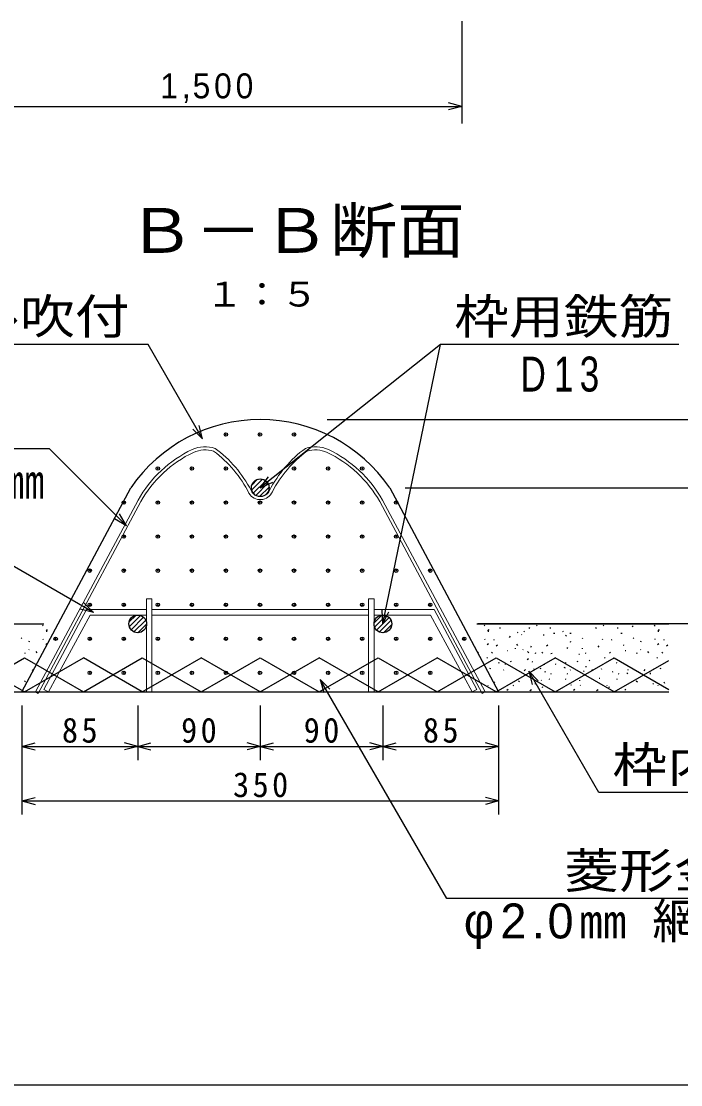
# Model space of a CAD drawing. Units: millimetres at full size, sheet at 1:20, with parts at other scales. Extents: x -7610 to 7610, y -5340 to 5340.
# Drawn here: x -1878 to 58, y -5340 to -2216 of the extents above; entities that cross this region are included whole.
import ezdxf
from ezdxf.enums import TextEntityAlignment as Align

# ---------------------------------------------------------------- set-up
doc = ezdxf.new("R2010")
doc.units = ezdxf.units.MM
doc.header["$LTSCALE"] = 20
doc.header["$PDMODE"] = 32
doc.header["$PDSIZE"] = 10
for name, color, linetype in [('0-6_寸法', 7, 'Continuous'), ('2-0_法面', 3, 'Continuous'), ('2-1_法枠', 5, 'Continuous'), ('2-3_鉄筋', 2, 'Continuous'), ('2-4_菱形金網', 4, 'Continuous'), ('2-7_寸法', 7, 'Continuous'), ('2-8_名称', 7, 'Continuous'), ('2-9_表題', 3, 'Continuous'), ('2-A_ハッチ', 3, 'Continuous'), ('3-0', 2, 'Continuous')]:
    doc.layers.add(name, color=color, linetype=linetype)
doc.layers.add('2-2_eフレーム', color=1, linetype='Continuous', lineweight=18)
doc.layers.add('2-5_鉄筋受', color=3, linetype='Continuous', lineweight=18)
doc.styles.add('HGPｺﾞｼｯｸE', font='')
doc.styles.add('ＭＳ ゴシック', font='')
doc.styles.get('HGPｺﾞｼｯｸE').set_extended_font_data('HGPｺﾞｼｯｸE')
doc.styles.get('ＭＳ ゴシック').set_extended_font_data('MS Gothic')

msp = doc.modelspace()

# ---------------------------------------------------------------- linework, layer by layer
at = {"layer": '0-6_寸法'}
for p, q in [((-585, -2216.37), (-585, -2516.37)), ((-585, -2466.37), (-623.64, -2456.02)), ((-585, -2466.37), (-623.64, -2476.73))]:
    msp.add_line(p, q, dxfattribs=at)
msp.add_lwpolyline([(-3585, -2466.37), (-2085, -2466.37), (-585, -2466.37)], dxfattribs=at)
at = {"layer": '2-0_法面'}
for p, q in [((-2376.58, -3986.34), (-1812.58, -3986.34)), ((-540.58, -3986.34), (23.42, -3986.34)), ((-2376.58, -4186.34), (23.42, -4186.34))]:
    msp.add_line(p, q, dxfattribs=at)
at = {"layer": '2-1_法枠'}
for p, q in [((-1876.58, -4186.34), (-1556.58, -3586.34)), ((-796.58, -3586.34), (-476.58, -4186.34))]:
    msp.add_line(p, q, dxfattribs=at)
msp.add_arc((-1176.58, -3847.34), 461, 34.48292, 145.51708, dxfattribs=at)
at = {"layer": '2-2_eフレーム'}
for p, q in [((-1535.67, -3622.83), (-1836.58, -4186.34)), ((-817.49, -3622.83), (-516.58, -4186.34)), ((-1527.61, -3627.26), (-1828.46, -4190.67)), ((-825.55, -3627.26), (-524.69, -4190.67)), ((-1836.58, -4186.34), (-1828.46, -4190.67)), ((-516.58, -4186.34), (-524.69, -4190.67))]:
    msp.add_line(p, q, dxfattribs=at)
for centre, radius, start, end in [((-1338.62, -3558.45), 92.39, 71.49772, 114.32009), ((-1014.54, -3558.45), 92.39, 65.67991, 108.50228), ((-1219.32, -3802.01), 363.56, 115.64433, 150.47278), ((-1219.32, -3802.01), 354.36, 115.66186, 150.45439), ((-1338.62, -3558.45), 83.19, 72.47228, 114.24832), ((-1520.69, -3758.38), 347.69, 26.603, 53.43616), ((-1520.69, -3758.38), 356.89, 27.39519, 53.67871), ((-832.47, -3758.38), 356.89, 126.32129, 152.60481), ((-832.47, -3758.38), 347.69, 126.56384, 152.54592), ((-1014.54, -3558.45), 83.19, 65.75168, 107.52772), ((-1133.83, -3802.01), 354.36, 29.54561, 64.33814), ((-1133.83, -3802.01), 363.56, 29.52722, 64.35567), ((-1176.58, -3582.83), 38.71, 210.85381, 336.79673), ((-1176.58, -3582.83), 29.51, 202.58944, 337.41056)]:
    msp.add_arc(centre, radius, start, end, dxfattribs=at)
at = {"layer": '2-3_鉄筋'}
for p, q in [((-1201.71, -3593.02), (-1169.9, -3561.21)), ((-1201.39, -3578.56), (-1184.36, -3561.53)), ((-1196.99, -3602.45), (-1160.47, -3565.93)), ((-1189.37, -3608.97), (-1153.94, -3573.54)), ((-1178.52, -3612.27), (-1150.65, -3584.39)), ((-1562.17, -3981.77), (-1541.14, -3960.74)), ((-1561.14, -3994.88), (-1528.04, -3961.78)), ((-842.39, -3983.24), (-819.68, -3960.52)), ((-840.8, -3995.79), (-807.13, -3962.12)), ((-1555.88, -4003.76), (-1519.16, -3967.04)), ((-1547.78, -4009.8), (-1513.11, -3975.14)), ((-1536.17, -4012.34), (-1510.58, -3986.75)), ((-835.27, -4004.41), (-798.51, -3967.64)), ((-826.92, -4010.19), (-792.72, -3976)), ((-814.87, -4012.28), (-790.64, -3988.05))]:
    msp.add_line(p, q, dxfattribs=at)
for centre in [(-1176.58, -3586.34), (-1536.58, -3986.34), (-816.58, -3986.34)]:
    msp.add_circle(centre, 26, dxfattribs=at)
at = {"layer": '2-4_菱形金網'}
for p, q in [((-1869.4, -4186.34), (-2042.6, -4086.34)), ((-2042.6, -4186.34), (-1869.4, -4086.34)), ((-1869.4, -4186.34), (-1696.19, -4086.34)), ((-1869.4, -4086.34), (-1696.19, -4186.34)), ((-1522.99, -4186.34), (-1696.19, -4086.34)), ((-1696.19, -4186.34), (-1522.99, -4086.34)), ((-1522.99, -4186.34), (-1349.78, -4086.34)), ((-1522.99, -4086.34), (-1349.78, -4186.34)), ((-1176.58, -4186.34), (-1349.78, -4086.34)), ((-1349.78, -4186.34), (-1176.58, -4086.34)), ((-1176.58, -4186.34), (-1003.37, -4086.34)), ((-1176.58, -4086.34), (-1003.37, -4186.34)), ((-830.17, -4186.34), (-1003.37, -4086.34)), ((-1003.37, -4186.34), (-830.17, -4086.34)), ((-830.17, -4186.34), (-656.96, -4086.34)), ((-830.17, -4086.34), (-656.96, -4186.34)), ((-483.76, -4186.34), (-656.96, -4086.34)), ((-656.96, -4186.34), (-483.76, -4086.34)), ((-483.76, -4186.34), (-310.55, -4086.34)), ((-483.76, -4086.34), (-310.55, -4186.34)), ((-137.35, -4186.34), (-310.55, -4086.34)), ((-310.55, -4186.34), (-137.35, -4086.34)), ((-137.35, -4086.34), (23.42, -4179.16)), ((-137.35, -4186.34), (23.42, -4093.52))]:
    msp.add_line(p, q, dxfattribs=at)
at = {"layer": '2-5_鉄筋受'}
for p, q in [((-1510.58, -3912.34), (-1494.58, -3912.34)), ((-1510.58, -4186.34), (-1510.58, -3912.34)), ((-1494.58, -4186.34), (-1494.58, -3912.34)), ((-858.58, -3912.34), (-842.58, -3912.34)), ((-858.58, -4186.34), (-858.58, -3912.34)), ((-842.58, -4186.34), (-842.58, -3912.34)), ((-1812.45, -4179.46), (-1687.01, -3944.54)), ((-1798.19, -4186.34), (-1676.58, -3960.54)), ((-1510.58, -3944.54), (-1687.01, -3944.54)), ((-1676.58, -3960.54), (-1510.58, -3960.54)), ((-858.58, -3944.54), (-1494.58, -3944.54)), ((-1494.58, -3960.54), (-858.58, -3960.54)), ((-665.98, -3944.54), (-842.58, -3944.54)), ((-842.58, -3960.54), (-676.41, -3960.54)), ((-554.8, -4186.34), (-676.41, -3960.54)), ((-540.53, -4179.46), (-665.98, -3944.54)), ((-1798.19, -4186.34), (-1812.45, -4179.46)), ((-554.8, -4186.34), (-540.53, -4179.46)), ((-1510.58, -4186.34), (-1494.58, -4186.34)), ((-858.58, -4186.34), (-842.58, -4186.34))]:
    msp.add_line(p, q, dxfattribs=at)
at = {"layer": '2-7_寸法'}
for p, q in [((-980.42, -3386.34), (503.42, -3386.34)), ((-751.25, -3586.34), (343.42, -3586.34)), ((183.42, -3986.34), (-537.91, -3986.34)), ((-1876.58, -4226.34), (-1876.58, -4546.34)), ((-1536.58, -4226.34), (-1536.58, -4386.34)), ((-1176.58, -4226.34), (-1176.58, -4386.34)), ((-816.58, -4226.34), (-816.58, -4386.34)), ((-476.58, -4226.34), (-476.58, -4546.34)), ((-1876.58, -4346.34), (-1837.94, -4335.99)), ((-1536.58, -4346.34), (-1575.22, -4335.99)), ((-1536.58, -4346.34), (-1497.94, -4335.99)), ((-1176.58, -4346.34), (-1215.22, -4335.99)), ((-1176.58, -4346.34), (-1137.94, -4335.99)), ((-816.58, -4346.34), (-855.22, -4335.99)), ((-816.58, -4346.34), (-777.94, -4335.99)), ((-476.58, -4346.34), (-515.22, -4335.99)), ((-1876.58, -4346.34), (-1837.94, -4356.69)), ((-1536.58, -4346.34), (-1575.22, -4356.69)), ((-1536.58, -4346.34), (-816.58, -4346.34)), ((-1176.58, -4346.34), (-1215.22, -4356.69)), ((-1176.58, -4346.34), (-1137.94, -4356.69)), ((-816.58, -4346.34), (-855.22, -4356.69)), ((-816.58, -4346.34), (-777.94, -4356.69)), ((-1876.58, -4506.34), (-1837.94, -4495.99)), ((-476.58, -4506.34), (-515.22, -4495.99)), ((-1876.58, -4506.34), (-1837.94, -4516.69))]:
    msp.add_line(p, q, dxfattribs=at)
for points in [[(-1876.58, -4346.34), (-1536.58, -4346.34), (-1497.94, -4356.69)], [(-816.58, -4346.34), (-476.58, -4346.34), (-515.22, -4356.69)], [(-1876.58, -4506.34), (-476.58, -4506.34), (-515.22, -4516.69)]]:
    msp.add_lwpolyline(points, dxfattribs=at)
at = {"layer": '2-8_名称'}
for p, q in [((-1505.99, -3165.38), (-2605.99, -3165.38)), ((-1345.99, -3442.51), (-1505.99, -3165.38)), ((-647.14, -3165.38), (-1176.58, -3586.34)), ((-816.58, -3986.34), (-647.14, -3165.38)), ((52.86, -3165.38), (-647.14, -3165.38)), ((-1345.99, -3442.51), (-1356.34, -3403.87)), ((-1345.99, -3442.51), (-1374.28, -3414.23)), ((-1795.98, -3471.8), (-2995.98, -3471.8)), ((-1569.71, -3698.07), (-1795.98, -3471.8)), ((-1176.58, -3586.34), (-1152.78, -3554.19)), ((-1176.58, -3586.34), (-1139.89, -3570.4)), ((-1569.71, -3698.07), (-1604.35, -3678.07)), ((-1569.71, -3698.07), (-1589.71, -3663.43)), ((-1666.5, -3953.3), (-1943.63, -3793.3)), ((-1666.5, -3953.3), (-1694.78, -3925.02)), ((-1666.5, -3953.3), (-1705.14, -3942.95)), ((-816.58, -3986.34), (-818.91, -3946.41)), ((-816.58, -3986.34), (-798.63, -3950.59)), ((-1000.5, -4149.74), (-972.22, -4178.02)), ((-388.4, -4125.41), (-360.11, -4153.7)), ((517.4, -4481.86), (-182.6, -4481.86)), ((681.02, -4793.22), (-628.98, -4793.22))]:
    msp.add_line(p, q, dxfattribs=at)
for points in [[(-628.98, -4793.22), (-1000.5, -4149.74), (-990.15, -4188.37)], [(-182.6, -4481.86), (-388.4, -4125.41), (-378.05, -4164.05)]]:
    msp.add_lwpolyline(points, dxfattribs=at)
at = {"layer": '2-A_ハッチ'}
for p, q in [((-1816.06, -3990.39), (-1813.86, -3992.59)), ((-519.39, -3990.39), (-517.19, -3992.59)), ((-472.54, -4000.13), (-472.22, -3996.67)), ((-387.68, -3996.67), (-385.17, -3998.56)), ((-365.37, -3990.39), (-363.17, -3992.59)), ((-324.75, -4000.13), (-324.44, -3996.67)), ((-191.82, -3996.67), (-189.31, -3998.56)), ((-169.51, -3990.39), (-167.31, -3992.59)), ((-126.56, -4000.13), (-126.24, -3996.67)), ((-84.13, -3993.85), (-81.93, -3992.27)), ((-19.39, -3990.39), (-17.19, -3992.59)), ((-1878.32, -4027.63), (-1876.43, -4029.52)), ((-1804.74, -4007.67), (-1800.97, -4003.27)), ((-1804.44, -4008.15), (-1804.44, -4010.03)), ((-508.08, -4007.67), (-504.31, -4003.27)), ((-507.77, -4008.15), (-507.77, -4010.03)), ((-444.29, -4026.38), (-441.77, -4022.92)), ((-422.29, -4010.66), (-419.77, -4011.61)), ((-409.4, -4017.26), (-408.77, -4018.21)), ((-402.14, -4009.87), (-400.57, -4007.36)), ((-344.9, -4017.58), (-344.59, -4020.09)), ((-315.68, -4013.18), (-311.59, -4013.49)), ((-287.67, -4008.39), (-286.42, -4007.67)), ((-280.48, -4019.78), (-277.02, -4022.29)), ((-267.6, -4013.18), (-263.51, -4013.49)), ((-231.77, -4027.63), (-229.88, -4029.52)), ((-117.48, -4013.18), (-113.39, -4013.49)), ((-81.65, -4027.63), (-79.77, -4029.52)), ((-8.08, -4007.67), (-4.31, -4003.27)), ((-7.77, -4008.15), (-7.77, -4010.03)), ((-1855.69, -4038.95), (-1854.75, -4036.43)), ((-1814.81, -4030.78), (-1814.18, -4032.03)), ((-1806.64, -4046.8), (-1803.18, -4043.98)), ((-518.14, -4030.78), (-517.51, -4032.03)), ((-509.97, -4046.8), (-506.51, -4043.98)), ((-491.11, -4033.6), (-489.23, -4032.66)), ((-483.88, -4050.89), (-479.48, -4048.37)), ((-427.63, -4057.8), (-427.63, -4059.69)), ((-424.49, -4046.18), (-420.72, -4049.63)), ((-382.3, -4054.66), (-379.79, -4050.57)), ((-336.1, -4050.89), (-331.7, -4048.37)), ((-276.71, -4055.6), (-272.94, -4057.8)), ((-265.4, -4039.89), (-264.14, -4037.06)), ((-231.77, -4057.8), (-231.77, -4059.69)), ((-184.1, -4054.66), (-181.59, -4050.57)), ((-172.16, -4030.78), (-171.53, -4032.03)), ((-145.13, -4033.6), (-143.25, -4032.66)), ((-110.56, -4047.75), (-108.99, -4049.32)), ((-59.03, -4038.95), (-58.08, -4036.43)), ((-18.14, -4030.78), (-17.51, -4032.03)), ((-9.97, -4046.8), (-6.51, -4043.98)), ((8.89, -4033.6), (10.77, -4032.66)), ((16.12, -4050.89), (20.52, -4048.37)), ((-1869.21, -4071.63), (-1866.69, -4071.94)), ((-1856.32, -4062.83), (-1855.69, -4061.57)), ((-1836.18, -4067.86), (-1832.72, -4071.32)), ((-539.51, -4067.86), (-536.05, -4071.32)), ((-509.65, -4085.14), (-511.54, -4087.34)), ((-497.4, -4069.43), (-494.57, -4071.94)), ((-450.89, -4064.72), (-449.32, -4064.72)), ((-405.63, -4062.83), (-405, -4061.57)), ((-392.36, -4091.43), (-389.21, -4087.97)), ((-391.73, -4067.86), (-388.27, -4071.32)), ((-370.36, -4071), (-367.84, -4072.26)), ((-349.62, -4069.43), (-346.79, -4071.94)), ((-322.9, -4073.2), (-319.45, -4072.26)), ((-312.22, -4085.77), (-310.96, -4088.29)), ((-241.51, -4075.4), (-239.31, -4075.72)), ((-222.66, -4071.63), (-220.14, -4071.94)), ((-163.68, -4085.14), (-165.56, -4087.34)), ((-151.42, -4069.43), (-148.59, -4071.94)), ((-139.79, -4085.77), (-138.53, -4086.72)), ((-104.91, -4064.72), (-103.34, -4064.72)), ((-72.54, -4071.63), (-70.02, -4071.94)), ((-59.65, -4062.83), (-59.03, -4061.57)), ((-39.51, -4067.86), (-36.05, -4071.32)), ((-9.65, -4085.14), (-11.54, -4087.34)), ((2.6, -4069.43), (5.43, -4071.94)), ((-1845.92, -4124.11), (-1842.46, -4120.03)), ((-503.37, -4116.26), (-500.54, -4117.2)), ((-477.6, -4099.6), (-475.4, -4100.54)), ((-462.51, -4122.54), (-461.26, -4120.97)), ((-458.43, -4103.69), (-456.54, -4104.94)), ((-442.09, -4094.57), (-440.83, -4098.03)), ((-401.47, -4124.11), (-398.01, -4120.03)), ((-379.47, -4096.77), (-377.27, -4097.71)), ((-373.82, -4117.51), (-372.87, -4119.08)), ((-355.59, -4116.26), (-352.76, -4117.2)), ((-341.45, -4106.83), (-341.13, -4103.06)), ((-310.65, -4103.69), (-308.76, -4104.94)), ((-285.19, -4113.43), (-280.8, -4115.31)), ((-281.74, -4099.6), (-279.54, -4100.54)), ((-266.65, -4122.54), (-265.4, -4120.97)), ((-246.23, -4094.57), (-244.97, -4098.03)), ((-221.4, -4111.86), (-218.57, -4111.23)), ((-210.4, -4093), (-208.51, -4095.2)), ((-203.27, -4124.11), (-199.82, -4120.03)), ((-175.62, -4117.51), (-174.68, -4119.08)), ((-131.62, -4099.6), (-129.42, -4100.54)), ((-97.68, -4120.97), (-95.48, -4120.03)), ((-49.25, -4124.11), (-45.8, -4120.03)), ((-21.6, -4117.51), (-20.65, -4119.08)), ((-3.37, -4116.26), (-0.54, -4117.2)), ((-1869.42, -4153.82), (-1865.96, -4156.33)), ((-418.73, -4153.82), (-415.27, -4156.33)), ((-382.93, -4133.86), (-382.62, -4130.4)), ((-351.79, -4151.3), (-351.16, -4152.25)), ((-340.5, -4127.57), (-338.3, -4126)), ((-329.09, -4147.53), (-326.89, -4149.1)), ((-324.16, -4132.28), (-322.28, -4133.54)), ((-281.01, -4147.53), (-278.81, -4149.1)), ((-276.08, -4132.28), (-274.2, -4133.54)), ((-239.21, -4151.62), (-238.89, -4154.13)), ((-227.68, -4124.11), (-225.48, -4126.31)), ((-181.38, -4146.28), (-179.81, -4146.28)), ((-142.31, -4127.57), (-140.11, -4126)), ((-130.89, -4147.53), (-128.69, -4149.1)), ((-125.96, -4132.28), (-124.08, -4133.54)), ((-99.88, -4130.4), (-97.37, -4132.28)), ((-72.75, -4153.82), (-69.29, -4156.33)), ((-42.65, -4142.65), (-40.45, -4141.4)), ((-30.71, -4133.86), (-30.4, -4130.4)), ((-508.64, -4166.7), (-508.64, -4167.65)), ((-491.32, -4156.65), (-489.12, -4160.1)), ((-452.35, -4180.85), (-448.9, -4178.02)), ((-433.5, -4167.65), (-431.61, -4166.7)), ((-384.79, -4182.1), (-380.39, -4179.27)), ((-370.02, -4161.68), (-368.13, -4163.56)), ((-347.39, -4172.99), (-346.45, -4170.48)), ((-264.66, -4164.82), (-264.04, -4166.08)), ((-256.49, -4180.85), (-253.04, -4178.02)), ((-237.64, -4167.65), (-235.75, -4166.7)), ((-188.93, -4182.1), (-184.53, -4179.27)), ((-158.76, -4166.7), (-158.76, -4167.65)), ((-151.53, -4172.99), (-150.58, -4170.48)), ((-106.38, -4180.85), (-102.92, -4178.02)), ((-24.04, -4161.68), (-22.15, -4163.56)), ((-8.64, -4166.7), (-8.64, -4167.65)), ((8.68, -4156.65), (10.88, -4160.1))]:
    msp.add_line(p, q, dxfattribs=at)
at = {"layer": '2-A_ハッチ', "color": 7}
for p in [(-1277.47, -3430.07), (-1177.47, -3430.07), (-1077.47, -3430.07), (-1477.47, -3530.07), (-1377.47, -3530.07), (-1277.47, -3530.07), (-1177.47, -3530.07), (-1077.47, -3530.07), (-977.47, -3530.07), (-877.47, -3530.07), (-1577.47, -3630.07), (-1477.47, -3630.07), (-1377.47, -3630.07), (-1277.47, -3630.07), (-1177.47, -3630.07), (-1077.47, -3630.07), (-977.47, -3630.07), (-877.47, -3630.07), (-777.47, -3630.07), (-1577.47, -3730.07), (-1477.47, -3730.07), (-1377.47, -3730.07), (-1277.47, -3730.07), (-1177.47, -3730.07), (-1077.47, -3730.07), (-977.47, -3730.07), (-877.47, -3730.07), (-777.47, -3730.07), (-1677.47, -3830.07), (-1577.47, -3830.07), (-1477.47, -3830.07), (-1377.47, -3830.07), (-1277.47, -3830.07), (-1177.47, -3830.07), (-1077.47, -3830.07), (-977.47, -3830.07), (-877.47, -3830.07), (-777.47, -3830.07), (-677.47, -3830.07), (-1677.47, -3930.07), (-1577.47, -3930.07), (-1477.47, -3930.07), (-1377.47, -3930.07), (-1277.47, -3930.07), (-1177.47, -3930.07), (-1077.47, -3930.07), (-977.47, -3930.07), (-877.47, -3930.07), (-777.47, -3930.07), (-677.47, -3930.07), (-1777.47, -4030.07), (-1677.47, -4030.07), (-1577.47, -4030.07), (-1477.47, -4030.07), (-1377.47, -4030.07), (-1277.47, -4030.07), (-1177.47, -4030.07), (-1077.47, -4030.07), (-977.47, -4030.07), (-877.47, -4030.07), (-777.47, -4030.07), (-677.47, -4030.07), (-577.47, -4030.07), (-1677.47, -4130.07), (-1577.47, -4130.07), (-1477.47, -4130.07), (-1377.47, -4130.07), (-1277.47, -4130.07), (-1177.47, -4130.07), (-1077.47, -4130.07), (-977.47, -4130.07), (-877.47, -4130.07), (-777.47, -4130.07), (-677.47, -4130.07)]:
    msp.add_point(p, dxfattribs=at)
at = {"layer": '3-0', "color": 1}
msp.add_line((-7610, -5340), (7610, -5340), dxfattribs=at)

# ---------------------------------------------------------------- texts
at = {"layer": '0-6_寸法', "color": 3, "insert": (-1470, -2456.37), "char_height": 73.31, "attachment_point": 7, "style": 'HGPｺﾞｼｯｸE'}
msp.add_mtext('\\T1.22;\\W0.95;1,500', dxfattribs=at)
at = {"layer": '2-7_寸法', "color": 3, "char_height": 73.31, "attachment_point": 7, "style": 'ＭＳ ゴシック'}
for s, insert in [('\\T1.21;\\W0.95;85', (-1759.08, -4336.34)), ('\\T1.21;\\W0.95;90', (-1409.08, -4336.34)), ('\\T1.21;\\W0.95;90', (-1049.08, -4336.34)), ('\\T1.21;\\W0.95;85', (-699.08, -4336.34)), ('\\T1.21;\\W0.95;350', (-1256.58, -4496.34))]:
    msp.add_mtext(s, dxfattribs=dict(at, insert=insert))
at = {"layer": '2-8_名称', "color": 2, "style": 'HGPｺﾞｼｯｸE', "width": 1.15}
for s, p in [('モルタル吹付', (-2525.99, -3165.38)), ('枠用鉄筋', (-607.14, -3165.38)), ('枠内吹付', (-142.6, -4481.86)), ('菱形金網', (-283.98, -4793.22))]:
    msp.add_text(s, height=102.6, dxfattribs=at).set_placement(p, align=Align.BOTTOM_LEFT)
at = {"layer": '2-8_名称', "color": 2, "char_height": 102.6, "attachment_point": 7, "style": 'HGPｺﾞｼｯｸE'}
for s, insert in [('\\T1.32;\\W0.75;D13', (-412.14, -3305.38)), ('\\T1.28;\\W0.85;w=330㎜\\~h=180㎜', (-2985.98, -3619.8)), ('\\T1.21;φ2.0㎜\\~網目50㎜', (-578.98, -4941.22))]:
    msp.add_mtext(s, dxfattribs=dict(at, insert=insert))
at = {"layer": '2-9_表題', "color": 6, "style": 'HGPｺﾞｼｯｸE', "width": 1.1}
msp.add_text('Ｂ－Ｂ断面', height=132, dxfattribs=at).set_placement((-1566.58, -2936.34), align=Align.BOTTOM_LEFT)
at = {"layer": '2-9_表題', "style": 'HGPｺﾞｼｯｸE', "width": 1.1}
msp.add_text('１：５', height=73.31, dxfattribs=at).set_placement((-1336.58, -3076.34), align=Align.BOTTOM_LEFT)

doc.saveas('drawing.dxf')
